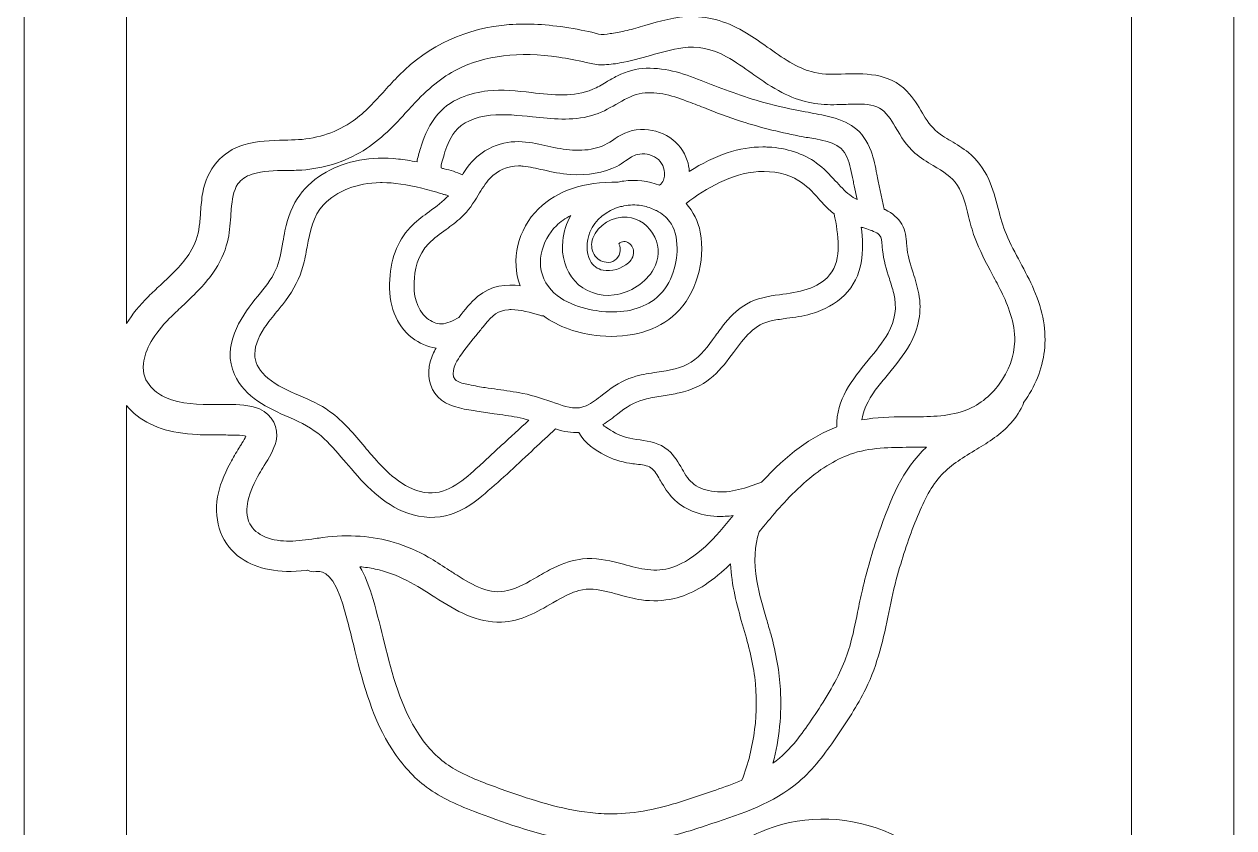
# Model space of a CAD drawing. Extents: x 1256 to 1743, y -1401 to 322.
# Drawn here: x 1256.4 to 1743.4, y -302.2 to 21.4 of the extents above; entities that cross this region are included whole.
import ezdxf

# ---------------------------------------------------------------- set-up
doc = ezdxf.new("R2010")
doc.units = 0
doc.header["$MEASUREMENT"] = 0
doc.layers.add('Layer 1', color=7, linetype='Continuous')

msp = doc.modelspace()

# ---------------------------------------------------------------- linework, layer by layer
at = {"layer": 'Layer 1', "lineweight": 0}
for points, knots in [([(1595.43, 225.08), (1595.44, 225.47), (1595.44, 225.87), (1595.44, 226.27), (1595.44, 279.04), (1552.66, 321.82), (1499.9, 321.82), (1447.13, 321.82), (1404.36, 279.04), (1404.36, 226.27), (1404.36, 225.87), (1404.36, 225.47), (1404.36, 225.08), (1404.36, 225.08), (1256.39, 225.08), (1256.39, 225.08), (1256.39, 225.08), (1256.39, -1401.41), (1256.39, -1401.41), (1256.39, -1401.41), (1743.4, -1401.41), (1743.4, -1401.41), (1743.4, -1401.41), (1743.4, 225.08), (1743.4, 225.08), (1743.4, 225.08), (1595.43, 225.08), (1595.43, 225.08)], [0, 0, 0, 0, 1, 1, 1, 2, 2, 2, 3, 3, 3, 4, 4, 4, 5, 5, 5, 6, 6, 6, 7, 7, 7, 8, 8, 8, 9, 9, 9, 9]), ([(1414.24, 183.9), (1414.24, 183.9), (1585.55, 183.9), (1585.55, 183.9), (1585.55, 183.9), (1702.23, 183.9), (1702.23, 183.9), (1702.23, 183.9), (1702.23, -420.51), (1702.23, -420.51), (1688.12, -410.28), (1677.98, -396.05), (1669.91, -383.27), (1666.45, -377.78), (1663.07, -372.1), (1659.81, -366.61), (1654.45, -357.6), (1648.91, -348.29), (1642.82, -339.5), (1634.41, -327.37), (1622.56, -312.44), (1605.44, -304.63), (1589.46, -297.34), (1571.19, -296.69), (1555.29, -302.86), (1544.85, -306.91), (1535.4, -313.59), (1527.84, -322.26), (1526.83, -321.33), (1525.7, -320.5), (1524.46, -319.78), (1522.52, -318.65), (1520.48, -317.88), (1518.5, -317.14), (1516.82, -316.51), (1515.23, -315.92), (1513.75, -315.13), (1512.15, -314.27), (1510.65, -313.25), (1509.27, -312.09), (1509.27, -312.09), (1509.35, -310.38), (1509.35, -310.38), (1509.39, -309.32), (1509.44, -308.26), (1509.48, -307.21), (1517.26, -305.67), (1524.59, -303.39), (1530.2, -301.53), (1530.2, -301.53), (1533.21, -300.53), (1533.21, -300.53), (1545.44, -296.49), (1558.08, -292.3), (1568.13, -283.8), (1574.32, -278.58), (1578.92, -272.15), (1583.12, -266.01), (1587.54, -259.51), (1591.8, -253.1), (1595.24, -246.2), (1600.11, -236.41), (1602.35, -225.77), (1604.51, -215.47), (1605.57, -210.46), (1606.65, -205.29), (1608.03, -200.32), (1610.18, -192.58), (1612.7, -185.11), (1615.52, -178.12), (1618.33, -171.14), (1621.03, -165.54), (1625.03, -160.89), (1628.83, -156.48), (1633.76, -153.49), (1638.98, -150.32), (1643.81, -147.4), (1648.8, -144.37), (1652.87, -140.11), (1655.11, -137.77), (1656.93, -135.15), (1658.28, -132.32), (1658.5, -131.86), (1658.67, -131.38), (1658.77, -130.89), (1663.4, -124.67), (1666.28, -117.5), (1667.13, -110.12), (1668.05, -102.32), (1666.63, -94.05), (1662.93, -85.57), (1661.27, -81.74), (1659.29, -78.02), (1657.38, -74.43), (1655.46, -70.81), (1653.47, -67.07), (1651.84, -63.27), (1650.39, -59.93), (1649.48, -56.44), (1648.51, -52.76), (1647.49, -48.88), (1646.43, -44.87), (1644.71, -41.07), (1642.69, -36.63), (1639.96, -33.01), (1636.58, -30.29), (1634.31, -28.49), (1631.85, -27.02), (1629.48, -25.6), (1628.36, -24.93), (1627.24, -24.26), (1626.17, -23.57), (1623.28, -21.67), (1621.06, -19.35), (1619.18, -16.27), (1619.18, -16.27), (1618.09, -14.47), (1618.09, -14.47), (1616.28, -11.45), (1614.41, -8.33), (1611.82, -5.6), (1604.6, 1.97), (1594.37, 1.62), (1585.33, 1.31), (1585.33, 1.31), (1584.65, 1.29), (1584.65, 1.29), (1581.19, 1.16), (1577.14, 1.19), (1573.21, 2.31), (1570.63, 3.04), (1568.01, 4.22), (1564.69, 6.14), (1561.55, 7.96), (1558.5, 10.12), (1555.56, 12.2), (1552.89, 14.09), (1550.12, 16.04), (1547.25, 17.79), (1539.86, 22.29), (1532.46, 24.53), (1525.12, 24.53), (1518.61, 24.5), (1512.31, 22.64), (1506.21, 20.84), (1503.87, 20.15), (1501.44, 19.44), (1499.11, 18.86), (1496.81, 18.31), (1494.87, 17.94), (1493, 17.69), (1493, 17.69), (1492.37, 17.6), (1492.37, 17.6), (1490.77, 17.36), (1488.96, 17.1), (1487.64, 17.45), (1484.11, 18.39), (1480.31, 19.18), (1475.7, 19.92), (1466.89, 21.35), (1459.04, 21.78), (1451.7, 21.23), (1434.67, 19.98), (1419.32, 12.93), (1407.31, 0.84), (1405.34, -1.15), (1403.44, -3.25), (1401.6, -5.28), (1397.67, -9.63), (1393.6, -14.13), (1388.83, -17.5), (1382.44, -21.99), (1374.85, -24.61), (1366.88, -25.08), (1364.98, -25.2), (1363.07, -25.24), (1361.16, -25.29), (1355.79, -25.42), (1350.23, -25.55), (1344.84, -27.17), (1336.03, -29.8), (1329.98, -36.83), (1328.25, -46.48), (1327.81, -49.07), (1327.62, -51.67), (1327.43, -54.19), (1327.29, -56.1), (1327.15, -58.07), (1326.9, -59.96), (1326.38, -63.9), (1325.21, -67.22), (1323.24, -70.4), (1320.15, -75.39), (1315.6, -79.6), (1311.21, -83.68), (1309.59, -85.18), (1307.97, -86.67), (1306.43, -88.2), (1302.8, -91.79), (1299.85, -95.45), (1297.57, -99.16), (1297.57, -99.16), (1297.57, 183.9), (1297.57, 183.9), (1297.57, 183.9), (1414.24, 183.9), (1414.24, 183.9)], [0, 0, 0, 0, 1, 1, 1, 2, 2, 2, 3, 3, 3, 4, 4, 4, 5, 5, 5, 6, 6, 6, 7, 7, 7, 8, 8, 8, 9, 9, 9, 10, 10, 10, 11, 11, 11, 12, 12, 12, 13, 13, 13, 14, 14, 14, 15, 15, 15, 16, 16, 16, 17, 17, 17, 18, 18, 18, 19, 19, 19, 20, 20, 20, 21, 21, 21, 22, 22, 22, 23, 23, 23, 24, 24, 24, 25, 25, 25, 26, 26, 26, 27, 27, 27, 28, 28, 28, 29, 29, 29, 30, 30, 30, 31, 31, 31, 32, 32, 32, 33, 33, 33, 34, 34, 34, 35, 35, 35, 36, 36, 36, 37, 37, 37, 38, 38, 38, 39, 39, 39, 40, 40, 40, 41, 41, 41, 42, 42, 42, 43, 43, 43, 44, 44, 44, 45, 45, 45, 46, 46, 46, 47, 47, 47, 48, 48, 48, 49, 49, 49, 50, 50, 50, 51, 51, 51, 52, 52, 52, 53, 53, 53, 54, 54, 54, 55, 55, 55, 56, 56, 56, 57, 57, 57, 58, 58, 58, 59, 59, 59, 60, 60, 60, 61, 61, 61, 62, 62, 62, 63, 63, 63, 64, 64, 64, 65, 65, 65, 66, 66, 66, 67, 67, 67, 68, 68, 68, 69, 69, 69, 69]), ([(1351.12, -133.52), (1347.09, -131.81), (1342.55, -131.78), (1338.54, -131.76), (1338.54, -131.76), (1337.05, -131.74), (1337.05, -131.74), (1335.92, -131.73), (1334.78, -131.73), (1333.63, -131.74), (1326.67, -131.76), (1319.47, -131.76), (1313.29, -128.9), (1310.3, -127.51), (1303.43, -123.4), (1304.39, -115.27), (1305.06, -109.47), (1308.51, -103.51), (1314.94, -97.03), (1316.58, -95.39), (1318.27, -93.8), (1319.96, -92.2), (1324.3, -88.12), (1328.78, -83.9), (1332.33, -78.83), (1335.21, -74.68), (1337.14, -70.58), (1338.22, -66.29), (1339.05, -62.93), (1339.3, -59.5), (1339.54, -56.19), (1339.61, -55.21), (1339.68, -54.24), (1339.77, -53.26), (1340.12, -49.22), (1340.56, -45.65), (1342.43, -42.93), (1343.68, -41.13), (1345.56, -39.84), (1348.17, -38.99), (1352.46, -37.61), (1357.27, -37.56), (1361.93, -37.51), (1364, -37.48), (1366.13, -37.46), (1368.22, -37.32), (1376.88, -36.74), (1385.4, -34.04), (1392.85, -29.53), (1399.94, -25.26), (1405.48, -19.22), (1410.83, -13.37), (1410.83, -13.37), (1412.61, -11.43), (1412.61, -11.43), (1418.99, -4.48), (1424.58, 0.03), (1430.73, 3.2), (1441.81, 8.85), (1455.6, 10.5), (1471.68, 8.12), (1475.2, 7.61), (1478.79, 6.93), (1482.65, 6.03), (1482.65, 6.03), (1483.29, 5.88), (1483.29, 5.88), (1485.1, 5.44), (1486.96, 5.01), (1489.15, 5.04), (1491.47, 5.11), (1493.84, 5.36), (1496.21, 5.78), (1500.42, 6.49), (1504.56, 7.67), (1508.56, 8.82), (1512.8, 10.03), (1517.19, 11.29), (1521.56, 11.93), (1527.39, 12.79), (1533.16, 11.6), (1539.19, 8.28), (1542.73, 6.31), (1546.14, 3.91), (1549.44, 1.58), (1551.52, 0.11), (1553.67, -1.4), (1555.86, -2.82), (1563.4, -7.69), (1570.4, -10.32), (1577.25, -10.85), (1580.65, -11.12), (1584.03, -11), (1587.31, -10.89), (1588.45, -10.85), (1589.6, -10.81), (1590.74, -10.78), (1594.2, -10.73), (1597.81, -10.82), (1600.8, -12.44), (1603.51, -13.92), (1605.27, -16.88), (1607.07, -19.89), (1609.53, -24.1), (1611.69, -27.55), (1615.02, -30.48), (1617.28, -32.46), (1619.89, -34.01), (1622.41, -35.51), (1626.28, -37.82), (1629.93, -39.99), (1632.16, -43.51), (1634.48, -47.16), (1635.54, -51.46), (1636.65, -56.02), (1637.32, -58.75), (1638.02, -61.58), (1639.01, -64.26), (1640.99, -69.62), (1643.67, -74.65), (1646.26, -79.52), (1647.47, -81.79), (1648.68, -84.06), (1649.82, -86.35), (1652.42, -91.68), (1655.39, -98.75), (1655.18, -106.28), (1655.01, -112.16), (1652.76, -118.44), (1649, -123.5), (1645.23, -128.58), (1640.34, -132.32), (1634.89, -134.31), (1627.91, -136.68), (1620.24, -136.69), (1612.83, -136.71), (1612.83, -136.71), (1610.78, -136.71), (1610.78, -136.71), (1605.29, -136.73), (1599.47, -136.9), (1593.65, -137.93), (1594.38, -132.79), (1597.4, -128.2), (1600.08, -124.65), (1601.45, -122.86), (1602.88, -121.12), (1604.32, -119.39), (1607.35, -115.73), (1610.49, -111.95), (1612.94, -107.63), (1616.63, -101.14), (1617.88, -94.04), (1616.57, -87.11), (1616.03, -84.24), (1615.15, -81.45), (1614.3, -78.76), (1613.28, -75.53), (1612.31, -72.47), (1611.9, -69.31), (1611.8, -68.56), (1611.74, -67.81), (1611.68, -67.07), (1611.47, -64.47), (1611.26, -61.79), (1609.75, -59.18), (1608.36, -56.73), (1606.01, -54.68), (1602.98, -53.27), (1602.86, -53.21), (1602.74, -53.16), (1602.61, -53.1), (1602.61, -53.1), (1600.25, -41.79), (1600.25, -41.79), (1600.06, -40.87), (1599.87, -39.95), (1599.69, -39.03), (1599.08, -35.97), (1598.45, -32.81), (1597.35, -29.77), (1595.82, -25.58), (1593.53, -22.33), (1590.54, -20.13), (1587.72, -18.04), (1584.27, -16.61), (1579.66, -15.62), (1576.74, -14.99), (1573.82, -14.42), (1570.89, -13.85), (1565.4, -12.79), (1559.71, -11.68), (1554.23, -10.14), (1545.78, -7.77), (1537.44, -4.57), (1530.3, -1.75), (1522.94, 1.16), (1515.07, 3.99), (1506.85, 3.64), (1502.91, 3.49), (1499.01, 2.46), (1495.24, 0.6), (1493.67, -0.17), (1492.18, -1.06), (1490.73, -1.92), (1488.9, -3.01), (1487.17, -4.04), (1485.34, -4.82), (1477.68, -8.1), (1469.41, -7.15), (1460.66, -6.15), (1454.86, -5.48), (1448.86, -4.8), (1443.01, -5.44), (1436.48, -6.16), (1427.49, -8.6), (1421.82, -16.16), (1418.72, -20.28), (1417.03, -25.01), (1415.91, -28.66), (1415.37, -30.4), (1414.84, -32.23), (1414.55, -34.08), (1411.85, -33.53), (1409.38, -33.14), (1407.05, -32.9), (1395.94, -31.73), (1386.14, -33.5), (1377.92, -38.15), (1373.65, -40.55), (1369.98, -43.75), (1367.32, -47.41), (1364.5, -51.28), (1362.61, -55.85), (1361.38, -61.81), (1361.08, -63.3), (1360.82, -64.81), (1360.57, -66.32), (1359.89, -70.36), (1359.25, -74.17), (1357.63, -77.66), (1355.89, -81.44), (1353.26, -84.66), (1350.48, -88.07), (1350.48, -88.07), (1349.3, -89.52), (1349.3, -89.52), (1343.31, -96.96), (1335.94, -108.17), (1341.02, -119.6), (1345.22, -129.03), (1354.63, -133.19), (1362.93, -136.86), (1362.93, -136.86), (1364.8, -137.69), (1364.8, -137.69), (1369.93, -139.98), (1373.86, -142.47), (1377.17, -145.52), (1380.36, -148.49), (1383.26, -151.93), (1386.06, -155.25), (1386.06, -155.25), (1386.91, -156.25), (1386.91, -156.25), (1393.45, -164.02), (1400.68, -171.9), (1410.79, -175.5), (1416.63, -177.57), (1422.6, -177.75), (1428.07, -176.01), (1433.75, -174.2), (1438.49, -170.52), (1441.99, -167.52), (1448.76, -161.72), (1455.38, -155.52), (1461.78, -149.52), (1464.6, -146.89), (1467.42, -144.25), (1470.31, -141.59), (1473.72, -142.68), (1476.82, -143.15), (1479.74, -142.99), (1481.68, -147.24), (1486.8, -150.43), (1489.96, -152.07), (1493.19, -153.7), (1496.72, -154.87), (1500.15, -155.42), (1501.02, -155.57), (1501.94, -155.67), (1502.87, -155.76), (1505.1, -155.98), (1507.21, -156.19), (1508.7, -157.25), (1510.21, -158.31), (1511.3, -160.2), (1512.35, -162.02), (1512.35, -162.02), (1512.59, -162.44), (1512.59, -162.44), (1514.11, -165.09), (1515.54, -167.45), (1517.55, -169.52), (1521.77, -173.93), (1528.13, -176.51), (1535.45, -176.78), (1537.51, -176.88), (1539.61, -176.77), (1541.88, -176.44), (1534.79, -185.17), (1527.35, -193.91), (1517.15, -197.36), (1510.67, -199.56), (1504.35, -197.87), (1497.66, -196.09), (1497.66, -196.09), (1495.53, -195.52), (1495.53, -195.52), (1491.28, -194.42), (1486.26, -193.37), (1481.16, -193.93), (1477.5, -194.32), (1473.72, -195.5), (1469.59, -197.52), (1467.36, -198.6), (1465.2, -199.86), (1463.11, -201.08), (1459.08, -203.44), (1455.28, -205.66), (1451.04, -206.7), (1444, -208.44), (1437.12, -204.6), (1430.68, -200.51), (1429.34, -199.67), (1428.02, -198.8), (1426.7, -197.93), (1424.25, -196.32), (1421.72, -194.66), (1419.1, -193.16), (1414.95, -190.78), (1410.31, -188.8), (1405.31, -187.29), (1396.62, -184.65), (1386.99, -183.98), (1376.67, -185.31), (1375.63, -185.44), (1374.57, -185.59), (1373.5, -185.74), (1366.7, -186.7), (1359.67, -187.68), (1353.59, -185.12), (1350.52, -183.84), (1348.39, -182.06), (1347.24, -179.82), (1345.69, -176.84), (1345.95, -173.23), (1346.44, -170.72), (1347.21, -166.77), (1349.1, -163.05), (1351.02, -159.62), (1351.63, -158.54), (1352.31, -157.45), (1353, -156.36), (1354.93, -153.26), (1356.93, -150.07), (1357.81, -146.44), (1359.09, -141.1), (1356.34, -135.79), (1351.12, -133.52)], [0, 0, 0, 0, 1, 1, 1, 2, 2, 2, 3, 3, 3, 4, 4, 4, 5, 5, 5, 6, 6, 6, 7, 7, 7, 8, 8, 8, 9, 9, 9, 10, 10, 10, 11, 11, 11, 12, 12, 12, 13, 13, 13, 14, 14, 14, 15, 15, 15, 16, 16, 16, 17, 17, 17, 18, 18, 18, 19, 19, 19, 20, 20, 20, 21, 21, 21, 22, 22, 22, 23, 23, 23, 24, 24, 24, 25, 25, 25, 26, 26, 26, 27, 27, 27, 28, 28, 28, 29, 29, 29, 30, 30, 30, 31, 31, 31, 32, 32, 32, 33, 33, 33, 34, 34, 34, 35, 35, 35, 36, 36, 36, 37, 37, 37, 38, 38, 38, 39, 39, 39, 40, 40, 40, 41, 41, 41, 42, 42, 42, 43, 43, 43, 44, 44, 44, 45, 45, 45, 46, 46, 46, 47, 47, 47, 48, 48, 48, 49, 49, 49, 50, 50, 50, 51, 51, 51, 52, 52, 52, 53, 53, 53, 54, 54, 54, 55, 55, 55, 56, 56, 56, 57, 57, 57, 58, 58, 58, 59, 59, 59, 60, 60, 60, 61, 61, 61, 62, 62, 62, 63, 63, 63, 64, 64, 64, 65, 65, 65, 66, 66, 66, 67, 67, 67, 68, 68, 68, 69, 69, 69, 70, 70, 70, 71, 71, 71, 72, 72, 72, 73, 73, 73, 74, 74, 74, 75, 75, 75, 76, 76, 76, 77, 77, 77, 78, 78, 78, 79, 79, 79, 80, 80, 80, 81, 81, 81, 82, 82, 82, 83, 83, 83, 84, 84, 84, 85, 85, 85, 86, 86, 86, 87, 87, 87, 88, 88, 88, 89, 89, 89, 90, 90, 90, 91, 91, 91, 92, 92, 92, 93, 93, 93, 94, 94, 94, 95, 95, 95, 96, 96, 96, 97, 97, 97, 98, 98, 98, 99, 99, 99, 100, 100, 100, 101, 101, 101, 102, 102, 102, 103, 103, 103, 104, 104, 104, 105, 105, 105, 106, 106, 106, 107, 107, 107, 108, 108, 108, 109, 109, 109, 110, 110, 110, 111, 111, 111, 112, 112, 112, 113, 113, 113, 114, 114, 114, 115, 115, 115, 116, 116, 116, 117, 117, 117, 118, 118, 118, 119, 119, 119, 120, 120, 120, 121, 121, 121, 122, 122, 122, 123, 123, 123, 123]), ([(1588.79, -47.37), (1586.69, -45.69), (1584.88, -43.72), (1582.96, -41.63), (1580.68, -39.14), (1578.31, -36.58), (1575.41, -34.5), (1570.01, -30.64), (1563.47, -28.48), (1555.96, -28.07), (1555.25, -28.04), (1554.53, -28.02), (1553.82, -28.02), (1544.32, -28.02), (1534.76, -31.2), (1524.14, -37.9), (1524.08, -36.42), (1523.82, -34.95), (1523.36, -33.52), (1520.94, -25.8), (1513.18, -20.64), (1504.47, -20.97), (1499.8, -21.17), (1496.22, -23.36), (1493.23, -25.4), (1490.51, -27.25), (1487.62, -28.44), (1484.65, -28.94), (1478.02, -30.08), (1471.21, -28.69), (1464.81, -27.17), (1458.38, -25.65), (1449.97, -24.56), (1441.89, -29.61), (1438.86, -31.52), (1436.17, -34.18), (1433.93, -37.49), (1433.54, -38.06), (1433.17, -38.64), (1432.81, -39.22), (1430.47, -38.09), (1427.88, -37.42), (1425.52, -36.82), (1425.09, -36.71), (1424.66, -36.61), (1424.24, -36.49), (1424.25, -35.01), (1424.77, -33.36), (1425.28, -31.75), (1425.28, -31.75), (1425.5, -31.05), (1425.5, -31.05), (1426.27, -28.51), (1427.56, -24.81), (1429.79, -21.98), (1432.81, -18.2), (1437.64, -15.94), (1444.13, -15.27), (1449.69, -14.7), (1455.46, -15.32), (1461.04, -15.91), (1468.81, -16.75), (1476.83, -17.61), (1484.87, -15.43), (1488.47, -14.46), (1491.61, -12.65), (1494.65, -10.9), (1497.78, -9.09), (1500.74, -7.37), (1504.05, -6.64), (1510.19, -5.26), (1516.82, -7.21), (1523.04, -9.53), (1525.37, -10.39), (1527.68, -11.3), (1529.99, -12.2), (1534.91, -14.12), (1540.01, -16.1), (1545.17, -17.74), (1553.22, -20.3), (1561.56, -22.38), (1569.96, -23.93), (1570.84, -24.09), (1571.74, -24.24), (1572.66, -24.39), (1579.18, -25.45), (1585.34, -26.44), (1587.69, -32.22), (1588.87, -35.11), (1589.5, -38.34), (1590.12, -41.47), (1590.27, -42.21), (1590.41, -42.95), (1590.57, -43.69), (1590.57, -43.69), (1591.71, -49.16), (1591.71, -49.16), (1590.65, -48.66), (1589.68, -48.08), (1588.79, -47.37)], [0, 0, 0, 0, 1, 1, 1, 2, 2, 2, 3, 3, 3, 4, 4, 4, 5, 5, 5, 6, 6, 6, 7, 7, 7, 8, 8, 8, 9, 9, 9, 10, 10, 10, 11, 11, 11, 12, 12, 12, 13, 13, 13, 14, 14, 14, 15, 15, 15, 16, 16, 16, 17, 17, 17, 18, 18, 18, 19, 19, 19, 20, 20, 20, 21, 21, 21, 22, 22, 22, 23, 23, 23, 24, 24, 24, 25, 25, 25, 26, 26, 26, 27, 27, 27, 28, 28, 28, 29, 29, 29, 30, 30, 30, 31, 31, 31, 32, 32, 32, 33, 33, 33, 33]), ([(1455.39, -35.64), (1456.01, -35.64), (1456.63, -35.68), (1457.25, -35.76), (1459.94, -36.1), (1462.55, -36.67), (1465.31, -37.28), (1468.85, -38.07), (1472.51, -38.88), (1476.34, -39.13), (1483.43, -39.58), (1489.69, -38.47), (1494.94, -35.85), (1496.23, -35.21), (1497.4, -34.4), (1498.53, -33.62), (1500.15, -32.51), (1501.67, -31.46), (1503.27, -31.06), (1505.78, -30.44), (1508.81, -31.02), (1511.01, -32.53), (1513.1, -33.99), (1514.39, -36.76), (1514.22, -39.42), (1514.15, -40.46), (1513.78, -42.25), (1512.19, -43.46), (1507.63, -41.71), (1502.68, -41.13), (1497.79, -41.78), (1497.02, -41.89), (1496.23, -42.03), (1495.47, -42.18), (1481.71, -41.97), (1470.98, -45.56), (1463.47, -52.93), (1455.03, -61.24), (1452.21, -73.7), (1456.07, -83.91), (1450.76, -83.27), (1444.36, -83.67), (1438.96, -88.23), (1436.11, -90.63), (1433.77, -93.6), (1431.43, -96.7), (1429.1, -97.96), (1426.69, -99.25), (1424.29, -99.26), (1422.46, -99.29), (1420.31, -98.47), (1418.53, -96.99), (1413.95, -93.15), (1413.19, -87), (1413.36, -82.51), (1413.52, -77.95), (1414.69, -71.55), (1419.31, -66.9), (1421.37, -64.81), (1423.74, -63.08), (1426.25, -61.25), (1428.31, -59.75), (1430.44, -58.19), (1432.39, -56.41), (1435.31, -53.76), (1437.26, -50.57), (1439.15, -47.48), (1440.66, -45.03), (1442.08, -42.71), (1443.93, -40.69), (1446.88, -37.46), (1451.06, -35.64), (1455.39, -35.64)], [0, 0, 0, 0, 1, 1, 1, 2, 2, 2, 3, 3, 3, 4, 4, 4, 5, 5, 5, 6, 6, 6, 7, 7, 7, 8, 8, 8, 9, 9, 9, 10, 10, 10, 11, 11, 11, 12, 12, 12, 13, 13, 13, 14, 14, 14, 15, 15, 15, 16, 16, 16, 17, 17, 17, 18, 18, 18, 19, 19, 19, 20, 20, 20, 21, 21, 21, 22, 22, 22, 23, 23, 23, 24, 24, 24, 24]), ([(1434.58, -123.55), (1432.82, -123.18), (1430.83, -122.77), (1429.93, -121.71), (1427.61, -118.98), (1430.67, -114.04), (1431.66, -112.59), (1433.93, -109.29), (1436.58, -106.06), (1439.15, -102.94), (1440.1, -101.78), (1441.05, -100.62), (1441.98, -99.46), (1441.99, -99.46), (1441.99, -99.45), (1441.99, -99.45), (1444.76, -95.98), (1447.3, -93.79), (1451.4, -93.56), (1451.76, -93.53), (1452.12, -93.52), (1452.49, -93.52), (1456.26, -93.52), (1460.15, -94.67), (1463.96, -95.8), (1464.46, -95.95), (1464.97, -96.04), (1465.45, -96.02), (1471.34, -100.41), (1479.4, -103.27), (1488.27, -104.09), (1500.62, -105.2), (1511.45, -101.99), (1518.79, -95.04), (1526.79, -87.49), (1530.82, -74.07), (1528.58, -62.39), (1527.75, -58.07), (1525.78, -54.09), (1522.86, -50.78), (1531.11, -44.62), (1540.9, -38.66), (1552.04, -37.97), (1558.14, -37.62), (1563.75, -38.87), (1568.28, -41.61), (1571.26, -43.4), (1573.64, -46.01), (1576.15, -48.77), (1577.51, -50.25), (1578.91, -51.79), (1580.41, -53.19), (1581.09, -53.83), (1581.78, -54.43), (1582.52, -55.01), (1582.52, -55.01), (1582.54, -55.11), (1582.54, -55.11), (1584.07, -63.15), (1585.97, -73.14), (1580.67, -79.58), (1576.01, -85.21), (1568.12, -86.61), (1560.43, -87.55), (1556.06, -88.08), (1551.43, -88.9), (1547.23, -91.28), (1544.29, -92.97), (1541.47, -95.46), (1538.61, -98.91), (1537.22, -100.58), (1535.92, -102.39), (1534.66, -104.13), (1531.69, -108.23), (1528.89, -112.11), (1524.96, -114.65), (1520.98, -117.22), (1516.18, -117.96), (1511.1, -118.73), (1508.31, -119.16), (1505.42, -119.6), (1502.68, -120.37), (1498.84, -121.43), (1495.13, -123.33), (1491.33, -126.17), (1490.61, -126.71), (1489.91, -127.27), (1489.2, -127.83), (1487.03, -129.56), (1484.98, -131.19), (1482.66, -132.24), (1479.04, -133.87), (1475.25, -132.93), (1471.68, -131.66), (1471.68, -131.66), (1470.36, -131.19), (1470.36, -131.19), (1466.13, -129.7), (1461.77, -128.16), (1457.15, -127.27), (1453.77, -126.59), (1450.32, -126.12), (1446.99, -125.66), (1445.32, -125.43), (1443.65, -125.2), (1442, -124.95), (1440.18, -124.67), (1437.78, -124.27), (1435.39, -123.73), (1435.39, -123.73), (1434.58, -123.55), (1434.58, -123.55)], [0, 0, 0, 0, 1, 1, 1, 2, 2, 2, 3, 3, 3, 4, 4, 4, 5, 5, 5, 6, 6, 6, 7, 7, 7, 8, 8, 8, 9, 9, 9, 10, 10, 10, 11, 11, 11, 12, 12, 12, 13, 13, 13, 14, 14, 14, 15, 15, 15, 16, 16, 16, 17, 17, 17, 18, 18, 18, 19, 19, 19, 20, 20, 20, 21, 21, 21, 22, 22, 22, 23, 23, 23, 24, 24, 24, 25, 25, 25, 26, 26, 26, 27, 27, 27, 28, 28, 28, 29, 29, 29, 30, 30, 30, 31, 31, 31, 32, 32, 32, 33, 33, 33, 34, 34, 34, 35, 35, 35, 36, 36, 36, 37, 37, 37, 37]), ([(1419.54, -54.04), (1417.25, -55.71), (1414.87, -57.44), (1412.73, -59.48), (1407.3, -64.68), (1404.13, -72.23), (1403.55, -81.34), (1402.89, -91.33), (1406.18, -99.91), (1412.55, -104.86), (1415.47, -107.17), (1418.81, -108.58), (1422.25, -109.01), (1421.29, -110.64), (1420.41, -112.48), (1419.86, -114.5), (1418.41, -119.69), (1419.57, -125.11), (1422.88, -128.63), (1426.55, -132.52), (1432.5, -133.46), (1437.27, -134.21), (1437.27, -134.21), (1438.67, -134.43), (1438.67, -134.43), (1441, -134.82), (1443.33, -135.14), (1445.66, -135.47), (1448.68, -135.89), (1451.82, -136.32), (1454.82, -136.89), (1456.49, -137.21), (1458.09, -137.62), (1459.57, -138.06), (1455.87, -141.45), (1452.18, -144.86), (1448.48, -148.26), (1448.48, -148.26), (1439.51, -156.52), (1439.51, -156.52), (1433.7, -161.86), (1427.11, -167.9), (1419.13, -167.31), (1410.28, -166.65), (1402.97, -159.58), (1398.24, -154.32), (1396.65, -152.54), (1395.1, -150.7), (1393.56, -148.85), (1389.32, -143.79), (1384.93, -138.56), (1379.37, -134.51), (1375.58, -131.77), (1371.33, -129.92), (1367.21, -128.13), (1362.57, -126.12), (1358.19, -124.21), (1354.52, -121.15), (1351.35, -118.51), (1349.59, -115.65), (1349.29, -112.66), (1348.94, -109.18), (1350.22, -105.27), (1353.2, -100.72), (1354.68, -98.48), (1356.37, -96.43), (1358.17, -94.26), (1359.33, -92.85), (1360.5, -91.43), (1361.61, -89.96), (1365.1, -85.26), (1367.32, -80.89), (1368.61, -76.21), (1369.33, -73.6), (1369.81, -70.93), (1370.28, -68.35), (1371.45, -61.97), (1372.55, -55.95), (1376.95, -51.29), (1382.15, -45.76), (1390.49, -42.52), (1399.84, -42.4), (1400.08, -42.4), (1400.32, -42.4), (1400.56, -42.4), (1405.25, -42.4), (1410.34, -43.12), (1416.5, -44.66), (1418.99, -45.28), (1421.66, -46.03), (1424.66, -46.94), (1425.03, -47.06), (1425.44, -47.17), (1425.86, -47.28), (1426.29, -47.39), (1426.75, -47.51), (1427.19, -47.65), (1424.99, -50.05), (1422.34, -51.99), (1419.54, -54.04)], [0, 0, 0, 0, 1, 1, 1, 2, 2, 2, 3, 3, 3, 4, 4, 4, 5, 5, 5, 6, 6, 6, 7, 7, 7, 8, 8, 8, 9, 9, 9, 10, 10, 10, 11, 11, 11, 12, 12, 12, 13, 13, 13, 14, 14, 14, 15, 15, 15, 16, 16, 16, 17, 17, 17, 18, 18, 18, 19, 19, 19, 20, 20, 20, 21, 21, 21, 22, 22, 22, 23, 23, 23, 24, 24, 24, 25, 25, 25, 26, 26, 26, 27, 27, 27, 28, 28, 28, 29, 29, 29, 30, 30, 30, 31, 31, 31, 32, 32, 32, 33, 33, 33, 33]), ([(1470.65, -59.73), (1472.3, -58.11), (1474.24, -56.75), (1476.44, -55.64), (1474.66, -58.73), (1473.56, -62.16), (1473.2, -65.81), (1472.61, -72.02), (1474.35, -77.77), (1478.11, -82), (1481.87, -86.25), (1487.93, -88.41), (1493.93, -87.64), (1500.43, -86.81), (1506.81, -82.63), (1509.8, -77.23), (1512.1, -73.08), (1512.27, -68.63), (1510.3, -64.36), (1508.17, -59.77), (1503.88, -56.68), (1499.13, -56.3), (1493.39, -55.79), (1487.33, -59.52), (1485.34, -64.78), (1484.52, -66.94), (1484.72, -69.4), (1485.89, -71.35), (1486.95, -73.12), (1488.66, -74.23), (1490.7, -74.49), (1493.27, -74.82), (1495.56, -73.25), (1496.23, -70.66), (1496.58, -69.33), (1496.41, -68.04), (1495.83, -67), (1496.09, -66.79), (1496.41, -66.56), (1496.74, -66.42), (1497.44, -66.08), (1498.14, -66.02), (1498.86, -66.24), (1500.25, -66.65), (1501.43, -68.08), (1501.66, -69.64), (1501.94, -71.49), (1501.28, -73.17), (1499.7, -74.66), (1497.16, -77.04), (1492.66, -78.37), (1489.46, -77.68), (1487.13, -77.19), (1485.39, -75.87), (1484.28, -73.74), (1482.65, -70.63), (1482.61, -66.03), (1484.18, -62.32), (1486.3, -57.28), (1490.79, -53.55), (1496.53, -52.06), (1497, -52.02), (1497.43, -51.92), (1497.84, -51.77), (1500.17, -51.32), (1502.58, -51.28), (1504.82, -51.64), (1506.53, -51.91), (1508.25, -52.43), (1509.92, -53.17), (1510.19, -53.35), (1510.54, -53.54), (1510.96, -53.68), (1513.15, -54.81), (1514.93, -56.28), (1516.24, -58.03), (1518.28, -60.76), (1519.27, -64.31), (1519.27, -68.89), (1519.25, -75.61), (1516.82, -84.56), (1510.03, -89.54), (1504.69, -93.48), (1497.21, -95.15), (1489, -94.23), (1483.28, -93.62), (1472.87, -91.51), (1467.45, -84.28), (1461.47, -76.27), (1464.64, -65.65), (1470.65, -59.73)], [0, 0, 0, 0, 1, 1, 1, 2, 2, 2, 3, 3, 3, 4, 4, 4, 5, 5, 5, 6, 6, 6, 7, 7, 7, 8, 8, 8, 9, 9, 9, 10, 10, 10, 11, 11, 11, 12, 12, 12, 13, 13, 13, 14, 14, 14, 15, 15, 15, 16, 16, 16, 17, 17, 17, 18, 18, 18, 19, 19, 19, 20, 20, 20, 21, 21, 21, 22, 22, 22, 23, 23, 23, 24, 24, 24, 25, 25, 25, 26, 26, 26, 27, 27, 27, 28, 28, 28, 29, 29, 29, 30, 30, 30, 30]), ([(1553.27, -163.04), (1547.37, -165.2), (1540.73, -167.56), (1534.29, -166.83), (1531, -166.45), (1528.28, -165.49), (1526.18, -163.97), (1524, -162.41), (1522.61, -160.02), (1521.27, -157.73), (1519.81, -155.19), (1518.16, -152.31), (1515.64, -150.14), (1512.22, -147.19), (1508.04, -146.47), (1504.39, -146.03), (1500.3, -145.54), (1497.23, -144.68), (1494.47, -143.25), (1491.32, -141.58), (1489.91, -140.46), (1489.3, -139.85), (1491.48, -138.54), (1493.47, -137), (1495.4, -135.51), (1495.4, -135.51), (1496.56, -134.62), (1496.56, -134.62), (1500.06, -131.94), (1503.28, -130.35), (1506.99, -129.45), (1509.18, -128.93), (1511.37, -128.58), (1513.68, -128.21), (1515.76, -127.87), (1517.91, -127.53), (1520.04, -127.05), (1525.07, -125.92), (1529.26, -124.02), (1532.49, -121.4), (1535.96, -118.63), (1538.64, -115.28), (1541.02, -112.07), (1541.02, -112.07), (1541.95, -110.82), (1541.95, -110.82), (1546.3, -104.92), (1550.41, -99.34), (1557.54, -97.95), (1559.5, -97.56), (1561.53, -97.3), (1563.49, -97.04), (1566.62, -96.63), (1569.86, -96.21), (1573.06, -95.29), (1578.55, -93.69), (1583.12, -91.13), (1586.63, -87.7), (1594.33, -80.16), (1594.59, -69.53), (1593.39, -60.32), (1593.6, -60.38), (1593.8, -60.45), (1594.01, -60.51), (1594.01, -60.51), (1595.65, -61.02), (1595.65, -61.02), (1597.46, -61.61), (1599.51, -62.27), (1600.67, -63.47), (1601.64, -64.44), (1601.73, -66), (1601.83, -67.8), (1601.87, -68.4), (1601.9, -69), (1601.97, -69.58), (1602.41, -73.59), (1603.59, -77.38), (1604.73, -81.04), (1605.34, -82.99), (1605.97, -85), (1606.46, -86.99), (1607.86, -92.6), (1607.12, -97.83), (1604.21, -102.95), (1602.07, -106.72), (1599.22, -110.21), (1596.2, -113.91), (1589.82, -121.72), (1583.23, -129.78), (1583.57, -140.71), (1573.32, -144.69), (1563.64, -151.83), (1553.27, -163.04)], [0, 0, 0, 0, 1, 1, 1, 2, 2, 2, 3, 3, 3, 4, 4, 4, 5, 5, 5, 6, 6, 6, 7, 7, 7, 8, 8, 8, 9, 9, 9, 10, 10, 10, 11, 11, 11, 12, 12, 12, 13, 13, 13, 14, 14, 14, 15, 15, 15, 16, 16, 16, 17, 17, 17, 18, 18, 18, 19, 19, 19, 20, 20, 20, 21, 21, 21, 22, 22, 22, 23, 23, 23, 24, 24, 24, 25, 25, 25, 26, 26, 26, 27, 27, 27, 28, 28, 28, 29, 29, 29, 30, 30, 30, 31, 31, 31, 31]), ([(1297.57, -132.08), (1298.51, -133.25), (1299.53, -134.37), (1300.69, -135.35), (1306.9, -140.61), (1315.03, -143.32), (1326.26, -143.87), (1328.96, -144.01), (1331.7, -144.01), (1334.32, -144.01), (1336.49, -144.01), (1338.69, -144), (1340.86, -144.08), (1340.86, -144.08), (1341.52, -144.09), (1341.52, -144.09), (1343.88, -144.13), (1345.08, -144.3), (1345.68, -144.48), (1345.38, -145.32), (1344.65, -146.43), (1344.08, -147.28), (1343.73, -147.82), (1343.4, -148.32), (1343.15, -148.75), (1343.15, -148.75), (1342.83, -149.29), (1342.83, -149.29), (1341.67, -151.25), (1340.52, -153.19), (1339.45, -155.17), (1336.62, -160.37), (1334.98, -164.75), (1334.28, -168.96), (1332.56, -179.19), (1336.08, -188.42), (1343.69, -193.64), (1350.23, -198.14), (1358.81, -199.75), (1369.94, -198.55), (1369.94, -198.55), (1370.47, -198.48), (1370.47, -198.48), (1370.5, -198.47), (1370.54, -198.47), (1370.57, -198.46), (1371.59, -198.98), (1372.69, -199.19), (1373.79, -199.05), (1375.28, -198.85), (1379.81, -198.24), (1383.59, -209.04), (1385.75, -215.3), (1387.37, -221.9), (1388.92, -228.29), (1388.92, -228.29), (1389.55, -230.84), (1389.55, -230.84), (1393.06, -245.04), (1396.85, -258.79), (1404.62, -270.77), (1408.63, -276.94), (1413.26, -282), (1418.4, -285.81), (1424.48, -290.29), (1431.13, -293.22), (1439.25, -296.24), (1451.68, -300.86), (1463.92, -305.17), (1476.56, -307.32), (1473.1, -310.16), (1470.08, -313.56), (1467.7, -317.33), (1465.91, -320.15), (1464.74, -323.17), (1463.61, -326.08), (1463.23, -327.04), (1462.86, -327.99), (1462.46, -328.95), (1461.84, -330.48), (1460.98, -331.97), (1460.52, -332.51), (1460.3, -332.77), (1460.07, -333), (1459.87, -333.2), (1459.87, -333.2), (1459.69, -333.36), (1459.69, -333.36), (1459.62, -333.42), (1459.56, -333.47), (1459.5, -333.52), (1459.36, -333.62), (1459.21, -333.7), (1459.07, -333.78), (1459, -333.8), (1458.93, -333.83), (1458.85, -333.86), (1455.5, -331.83), (1452.07, -330.08), (1448.67, -328.64), (1448.51, -328.57), (1448.33, -328.5), (1448.12, -328.43), (1447.93, -328.33), (1447.73, -328.24), (1447.55, -328.17), (1427.84, -320.04), (1405.63, -319.12), (1386.61, -325.65), (1371.08, -330.98), (1357.31, -341.31), (1346.78, -355.53), (1327.26, -381.88), (1321.27, -419.21), (1328.96, -466.48), (1332.3, -487.05), (1338, -508.34), (1347.43, -535.52), (1348.29, -538), (1350.4, -539.74), (1352.92, -540.06), (1355.41, -540.37), (1357.86, -539.24), (1359.3, -537.07), (1370.71, -519.89), (1387.6, -507.88), (1402.62, -498.41), (1408.69, -494.58), (1414.98, -490.83), (1421.07, -487.21), (1430.99, -481.31), (1441.25, -475.21), (1450.93, -468.51), (1460.56, -461.82), (1473.81, -451.71), (1483.16, -438.14), (1483.86, -448.6), (1484.66, -458.94), (1485.55, -468.95), (1488.32, -501.03), (1492.17, -535.23), (1497.64, -576.34), (1489.6, -574.48), (1482.82, -572.3), (1477.44, -569.88), (1466.93, -565.11), (1461.09, -560.24), (1460.56, -555.81), (1460.35, -553.98), (1460.68, -552.46), (1461.59, -551.18), (1462.12, -550.44), (1463.81, -548.97), (1469.16, -547.44), (1475.55, -545.58), (1477.28, -544.76), (1478.03, -544.3), (1479.01, -543.69), (1480.6, -542.2), (1480.24, -539), (1480.06, -537.57), (1478.94, -535.37), (1472, -529.01), (1466.59, -524.04), (1461.93, -521.85), (1457.76, -522.35), (1452.62, -522.97), (1448.34, -525.87), (1445.02, -530.98), (1441.78, -535.95), (1440.5, -541.5), (1441.22, -547.47), (1442.35, -556.91), (1448.7, -565.94), (1460.09, -574.3), (1468.53, -580.49), (1482.24, -585.5), (1500.84, -589.19), (1506.88, -590.38), (1513.49, -591.45), (1521.03, -592.44), (1521.03, -592.44), (1531.52, -593.83), (1531.52, -593.83), (1545.45, -595.61), (1556.91, -597.66), (1565.85, -599.95), (1554.05, -598.85), (1541.14, -599), (1527.3, -600.39), (1527.22, -600.39), (1527.15, -600.39), (1527.08, -600.4), (1518.3, -601.28), (1510.37, -602.02), (1503.51, -602.58), (1493.28, -603.41), (1485.25, -603.88), (1479.65, -603.97), (1470.35, -604.13), (1463.49, -603.99), (1459.27, -603.59), (1452.46, -602.95), (1452.44, -602.94), (1452.1, -603), (1450.84, -603.15), (1447.96, -604.1), (1448.59, -609.5), (1449.45, -616.57), (1450.7, -621.35), (1452.43, -624.11), (1454.21, -626.96), (1457.45, -629.85), (1462.33, -632.95), (1466.98, -635.91), (1472.98, -638.94), (1480.19, -641.94), (1486, -644.35), (1495.55, -647.41), (1509.41, -651.29), (1512.66, -652.19), (1516.16, -653.14), (1519.88, -654.13), (1524.99, -655.5), (1529.79, -656.82), (1534.31, -658.1), (1546.43, -661.54), (1556.67, -664.8), (1564.73, -667.8), (1568.37, -669.16), (1571.94, -670.7), (1575.44, -672.43), (1565.14, -669.27), (1553.34, -666.93), (1540.22, -665.45), (1540.22, -665.45), (1539.83, -665.41), (1539.83, -665.41), (1538.78, -665.29), (1537.74, -665.18), (1536.73, -665.08), (1527.57, -664.13), (1519.39, -663.63), (1512.39, -663.59), (1507.53, -663.57), (1503, -663.77), (1499.06, -664.24), (1486.23, -665.77), (1476.05, -669.14), (1468.8, -674.26), (1461.16, -679.66), (1457.8, -686.74), (1458.81, -695.31), (1460.28, -707.68), (1469.37, -720.43), (1485.85, -733.24), (1481.12, -735.14), (1477.12, -737.8), (1473.9, -741.19), (1468.03, -747.35), (1465.57, -754.86), (1466.6, -763.52), (1468.14, -776.54), (1476.84, -787.36), (1492.46, -795.7), (1489.75, -800.8), (1488.68, -805.8), (1489.25, -810.62), (1489.54, -812.86), (1490.58, -815.68), (1492.34, -819), (1493.38, -820.96), (1494.74, -822.9), (1496.4, -824.83), (1491.07, -825.47), (1484.42, -826.55), (1476.63, -828.02), (1476.01, -828.14), (1475.47, -828.53), (1475.15, -829.08), (1474.84, -829.63), (1474.79, -830.3), (1475.01, -830.89), (1475.01, -830.89), (1483.24, -853.29), (1483.24, -853.29), (1483.59, -854.22), (1484.53, -854.8), (1485.51, -854.69), (1491.28, -854.06), (1496.55, -853.71), (1501.2, -853.66), (1505.8, -853.52), (1511.2, -853.64), (1517.29, -854.03), (1522, -854.25), (1526.15, -855.66), (1529.98, -858.32), (1531.79, -859.56), (1533.52, -860.8), (1535.14, -861.99), (1536.23, -862.8), (1537.28, -863.59), (1538.28, -864.38), (1540.8, -866.39), (1542.88, -868.11), (1544.6, -869.63), (1546.26, -871.13), (1547.73, -872.57), (1548.99, -873.91), (1549.97, -874.96), (1550.76, -875.95), (1551.4, -876.95), (1551.92, -877.68), (1552.01, -877.98), (1552.05, -877.95), (1552.05, -877.95), (1551.77, -878.22), (1550.61, -878.36), (1550.03, -878.43), (1547.88, -878.49), (1540.04, -878.06), (1540.04, -878.06), (1539.67, -878.04), (1539.67, -878.04), (1539.12, -878.01), (1538.58, -877.98), (1538.1, -877.97), (1532.82, -877.67), (1528.92, -877.35), (1526.14, -877.01), (1526.14, -877.01), (1482.19, -872.04), (1482.19, -872.04), (1481.46, -871.97), (1480.75, -872.25), (1480.28, -872.81), (1479.82, -873.37), (1479.67, -874.13), (1479.88, -874.82), (1479.88, -874.82), (1487.76, -900.54), (1487.76, -900.54), (1488.01, -901.35), (1488.71, -901.94), (1489.54, -902.05), (1489.54, -902.05), (1514.84, -905.42), (1514.84, -905.42), (1514.84, -905.42), (1530.11, -907.1), (1530.11, -907.1), (1532.21, -907.32), (1535.06, -908.62), (1538.63, -910.95), (1538.67, -910.98), (1538.74, -911.03), (1538.81, -911.07), (1541.08, -912.55), (1543.23, -914.09), (1545.28, -915.7), (1547.33, -917.2), (1549.03, -918.53), (1550.47, -919.79), (1551.95, -921.07), (1553.26, -922.31), (1554.31, -923.44), (1555.24, -924.48), (1556, -925.48), (1556.63, -926.49), (1557.18, -927.31), (1557.29, -927.8), (1557.31, -927.93), (1557.45, -929.16), (1557.18, -929.26), (1556.31, -929.36), (1555.25, -929.48), (1551.85, -929.37), (1541.07, -927.39), (1539.3, -927.05), (1537.39, -926.68), (1535.34, -926.27), (1523.28, -923.87), (1513.26, -923.11), (1505.56, -924.02), (1499.74, -924.71), (1495.18, -926.79), (1492, -930.2), (1488.73, -933.71), (1487.38, -938.13), (1488, -943.34), (1488.74, -949.57), (1491.76, -955.75), (1496.98, -961.72), (1501.13, -966.43), (1506.78, -971.81), (1513.83, -977.76), (1508.79, -978.39), (1502.55, -979.41), (1494.81, -980.88), (1494.18, -981), (1493.64, -981.38), (1493.33, -981.94), (1493.01, -982.49), (1492.96, -983.15), (1493.18, -983.75), (1493.18, -983.75), (1501.42, -1006.12), (1501.42, -1006.12), (1501.76, -1007.06), (1502.69, -1007.65), (1503.67, -1007.53), (1509.47, -1006.91), (1514.75, -1006.57), (1519.39, -1006.49), (1524.06, -1006.35), (1529.46, -1006.48), (1535.47, -1006.88), (1537.28, -1006.97), (1539.02, -1007.23), (1540.64, -1007.67), (1543.31, -1008.37), (1545.84, -1009.55), (1548.17, -1011.17), (1551.18, -1013.24), (1553.98, -1015.28), (1556.47, -1017.23), (1558.81, -1019.08), (1560.94, -1020.85), (1562.94, -1022.64), (1562.94, -1022.64), (1563.15, -1022.83), (1563.15, -1022.83), (1564.6, -1024.12), (1565.96, -1025.45), (1567.18, -1026.77), (1568.16, -1027.81), (1568.95, -1028.8), (1569.58, -1029.78), (1570.12, -1030.58), (1570.23, -1030.85), (1570.24, -1030.8), (1570.24, -1030.81), (1569.96, -1031.07), (1568.85, -1031.2), (1568.55, -1031.24), (1567.51, -1031.29), (1564.18, -1031.18), (1562.57, -1031.12), (1560.57, -1031.05), (1558.21, -1030.91), (1552.16, -1030.6), (1547.49, -1030.25), (1544.33, -1029.86), (1544.33, -1029.86), (1500.38, -1024.89), (1500.38, -1024.89), (1499.66, -1024.81), (1498.94, -1025.1), (1498.48, -1025.66), (1498.01, -1026.22), (1497.86, -1026.98), (1498.07, -1027.67), (1498.07, -1027.67), (1505.95, -1053.39), (1505.95, -1053.39), (1506.2, -1054.2), (1506.9, -1054.79), (1507.74, -1054.9), (1507.74, -1054.9), (1533.04, -1058.27), (1533.04, -1058.27), (1533.04, -1058.27), (1548.29, -1059.95), (1548.29, -1059.95), (1549.75, -1060.11), (1552.45, -1060.92), (1556.99, -1063.92), (1558.53, -1064.94), (1559.81, -1065.81), (1561.09, -1066.77), (1561.89, -1067.33), (1562.66, -1067.92), (1563.47, -1068.55), (1565.36, -1069.93), (1567.11, -1071.31), (1568.67, -1072.64), (1570.22, -1073.99), (1571.48, -1075.19), (1572.49, -1076.26), (1573.42, -1077.32), (1574.19, -1078.33), (1574.81, -1079.31), (1575.36, -1080.15), (1575.46, -1080.61), (1575.48, -1080.8), (1575.56, -1081.42), (1575.48, -1081.77), (1575.39, -1081.89), (1575.31, -1081.99), (1575.03, -1082.13), (1574.48, -1082.19), (1573.53, -1082.31), (1570.54, -1082.25), (1561.38, -1080.6), (1559.04, -1080.2), (1556.42, -1079.7), (1553.53, -1079.12), (1547.71, -1077.96), (1542.38, -1077.18), (1537.69, -1076.81), (1532.39, -1076.36), (1527.83, -1076.39), (1523.75, -1076.87), (1517.92, -1077.57), (1513.35, -1079.65), (1510.17, -1083.05), (1506.91, -1086.56), (1505.57, -1090.98), (1506.19, -1096.2), (1506.93, -1102.43), (1509.95, -1108.6), (1515.17, -1114.55), (1519.12, -1119.06), (1524.54, -1124.26), (1531.29, -1129.99), (1531.59, -1130.25), (1531.89, -1130.5), (1532.2, -1130.76), (1531.98, -1130.82), (1531.76, -1130.87), (1531.55, -1130.93), (1526.88, -1132.25), (1522.97, -1134.39), (1519.94, -1137.28), (1515.48, -1141.55), (1513.58, -1146.77), (1514.3, -1152.79), (1515.06, -1159.24), (1518.78, -1166.02), (1525.36, -1172.91), (1527.85, -1175.52), (1530.78, -1178.18), (1534.13, -1180.86), (1534.13, -1180.86), (1520.7, -1178.72), (1520.7, -1178.72), (1506.44, -1154.98), (1491.94, -1143.82), (1477.6, -1145.49), (1472.55, -1146.1), (1468.6, -1148.15), (1465.85, -1151.58), (1463.12, -1155.03), (1462.03, -1159.31), (1462.62, -1164.31), (1463.73, -1173.57), (1468.82, -1182.03), (1477.74, -1189.47), (1486.33, -1196.66), (1500.17, -1202.47), (1518.86, -1206.76), (1510.75, -1251.75), (1500.01, -1297.2), (1486.93, -1341.85), (1485.1, -1348.11), (1483.24, -1354.26), (1481.39, -1360.23), (1481.39, -1360.23), (1297.57, -1360.23), (1297.57, -1360.23), (1297.57, -1360.23), (1297.57, -132.08), (1297.57, -132.08)], [0, 0, 0, 0, 1, 1, 1, 2, 2, 2, 3, 3, 3, 4, 4, 4, 5, 5, 5, 6, 6, 6, 7, 7, 7, 8, 8, 8, 9, 9, 9, 10, 10, 10, 11, 11, 11, 12, 12, 12, 13, 13, 13, 14, 14, 14, 15, 15, 15, 16, 16, 16, 17, 17, 17, 18, 18, 18, 19, 19, 19, 20, 20, 20, 21, 21, 21, 22, 22, 22, 23, 23, 23, 24, 24, 24, 25, 25, 25, 26, 26, 26, 27, 27, 27, 28, 28, 28, 29, 29, 29, 30, 30, 30, 31, 31, 31, 32, 32, 32, 33, 33, 33, 34, 34, 34, 35, 35, 35, 36, 36, 36, 37, 37, 37, 38, 38, 38, 39, 39, 39, 40, 40, 40, 41, 41, 41, 42, 42, 42, 43, 43, 43, 44, 44, 44, 45, 45, 45, 46, 46, 46, 47, 47, 47, 48, 48, 48, 49, 49, 49, 50, 50, 50, 51, 51, 51, 52, 52, 52, 53, 53, 53, 54, 54, 54, 55, 55, 55, 56, 56, 56, 57, 57, 57, 58, 58, 58, 59, 59, 59, 60, 60, 60, 61, 61, 61, 62, 62, 62, 63, 63, 63, 64, 64, 64, 65, 65, 65, 66, 66, 66, 67, 67, 67, 68, 68, 68, 69, 69, 69, 70, 70, 70, 71, 71, 71, 72, 72, 72, 73, 73, 73, 74, 74, 74, 75, 75, 75, 76, 76, 76, 77, 77, 77, 78, 78, 78, 79, 79, 79, 80, 80, 80, 81, 81, 81, 82, 82, 82, 83, 83, 83, 84, 84, 84, 85, 85, 85, 86, 86, 86, 87, 87, 87, 88, 88, 88, 89, 89, 89, 90, 90, 90, 91, 91, 91, 92, 92, 92, 93, 93, 93, 94, 94, 94, 95, 95, 95, 96, 96, 96, 97, 97, 97, 98, 98, 98, 99, 99, 99, 100, 100, 100, 101, 101, 101, 102, 102, 102, 103, 103, 103, 104, 104, 104, 105, 105, 105, 106, 106, 106, 107, 107, 107, 108, 108, 108, 109, 109, 109, 110, 110, 110, 111, 111, 111, 112, 112, 112, 113, 113, 113, 114, 114, 114, 115, 115, 115, 116, 116, 116, 117, 117, 117, 118, 118, 118, 119, 119, 119, 120, 120, 120, 121, 121, 121, 122, 122, 122, 123, 123, 123, 124, 124, 124, 125, 125, 125, 126, 126, 126, 127, 127, 127, 128, 128, 128, 129, 129, 129, 130, 130, 130, 131, 131, 131, 132, 132, 132, 133, 133, 133, 134, 134, 134, 135, 135, 135, 136, 136, 136, 137, 137, 137, 138, 138, 138, 139, 139, 139, 140, 140, 140, 141, 141, 141, 142, 142, 142, 143, 143, 143, 144, 144, 144, 145, 145, 145, 146, 146, 146, 147, 147, 147, 148, 148, 148, 149, 149, 149, 150, 150, 150, 151, 151, 151, 152, 152, 152, 153, 153, 153, 154, 154, 154, 155, 155, 155, 156, 156, 156, 157, 157, 157, 158, 158, 158, 159, 159, 159, 160, 160, 160, 161, 161, 161, 162, 162, 162, 163, 163, 163, 164, 164, 164, 165, 165, 165, 166, 166, 166, 167, 167, 167, 168, 168, 168, 169, 169, 169, 170, 170, 170, 171, 171, 171, 172, 172, 172, 173, 173, 173, 174, 174, 174, 175, 175, 175, 176, 176, 176, 177, 177, 177, 178, 178, 178, 179, 179, 179, 180, 180, 180, 181, 181, 181, 182, 182, 182, 183, 183, 183, 184, 184, 184, 185, 185, 185, 186, 186, 186, 187, 187, 187, 188, 188, 188, 189, 189, 189, 190, 190, 190, 191, 191, 191, 191]), ([(1560.87, -246.46), (1560.46, -239.39), (1559.18, -232.08), (1556.97, -224.12), (1556.42, -222.12), (1555.83, -220.13), (1555.24, -218.14), (1553.77, -213.14), (1552.25, -207.97), (1551.39, -202.81), (1550.1, -195.02), (1550.4, -188.53), (1552.33, -182.98), (1552.33, -182.98), (1554.08, -180.84), (1554.08, -180.84), (1558.52, -175.45), (1563.91, -169.18), (1570.18, -163.53), (1576.37, -157.99), (1582.7, -154.04), (1589, -151.78), (1596.77, -149.01), (1605.37, -148.99), (1612.95, -148.98), (1615.14, -148.98), (1617.41, -148.96), (1619.71, -148.88), (1610, -157.79), (1605.07, -170.27), (1600.52, -183.36), (1597.81, -191.15), (1595.56, -198.87), (1593.85, -206.31), (1593.14, -209.33), (1592.52, -212.41), (1591.92, -215.39), (1591, -219.94), (1590.06, -224.66), (1588.77, -229.16), (1587.03, -235.3), (1584.13, -241.57), (1579.67, -248.91), (1575.16, -256.3), (1571.28, -262), (1567.43, -266.84), (1564.55, -270.51), (1561.39, -273.6), (1557.87, -276.2), (1560.42, -266.39), (1561.42, -256.41), (1560.87, -246.46)], [0, 0, 0, 0, 1, 1, 1, 2, 2, 2, 3, 3, 3, 4, 4, 4, 5, 5, 5, 6, 6, 6, 7, 7, 7, 8, 8, 8, 9, 9, 9, 10, 10, 10, 11, 11, 11, 12, 12, 12, 13, 13, 13, 14, 14, 14, 15, 15, 15, 16, 16, 16, 17, 17, 17, 17]), ([(1397.66, -197.99), (1406.83, -199.91), (1414.59, -204.65), (1421.77, -209.34), (1430.23, -214.85), (1438.66, -219.73), (1448.58, -219.37), (1456.36, -219.07), (1462.9, -215.3), (1469.23, -211.64), (1469.23, -211.64), (1470.84, -210.72), (1470.84, -210.72), (1474.06, -208.88), (1476.8, -207.48), (1479.76, -206.64), (1483.53, -205.57), (1487.46, -206.23), (1490.81, -207), (1492.46, -207.39), (1494.09, -207.84), (1495.71, -208.29), (1498.68, -209.1), (1501.74, -209.95), (1504.91, -210.4), (1509.35, -211.04), (1513.65, -210.86), (1518.05, -209.86), (1524.75, -208.33), (1531.21, -204.62), (1538.38, -198.2), (1539.19, -197.47), (1540, -196.71), (1540.82, -195.91), (1541.16, -204.36), (1543.38, -212.7), (1545.52, -220.05), (1545.52, -220.05), (1545.65, -220.5), (1545.65, -220.5), (1547.71, -227.66), (1549.65, -234.42), (1550.51, -241.56), (1551.36, -248.6), (1551.35, -255.68), (1550.48, -262.62), (1549.61, -269.59), (1547.89, -276.45), (1545.39, -283.02), (1541.83, -284.53), (1538.22, -285.82), (1534.83, -286.99), (1534.83, -286.99), (1533.54, -287.44), (1533.54, -287.44), (1525.04, -290.36), (1516.26, -293.38), (1507.44, -295.1), (1502.41, -296.07), (1497.82, -296.55), (1493.42, -296.59), (1490.25, -296.59), (1487.15, -296.41), (1484.22, -296.06), (1484.21, -296.06), (1484.21, -296.06), (1484.2, -296.06), (1472.41, -294.77), (1460.95, -291.07), (1450.33, -287.26), (1450.33, -287.26), (1448.47, -286.6), (1448.47, -286.6), (1442.21, -284.36), (1435.74, -282.05), (1429.97, -278.75), (1424.92, -275.88), (1420.48, -271.85), (1416.78, -266.77), (1408.93, -256.02), (1405.17, -242.76), (1402, -230.11), (1402, -230.11), (1400.9, -225.68), (1400.9, -225.68), (1399.48, -219.9), (1398.02, -213.93), (1396.2, -208.13), (1395.09, -204.56), (1393.69, -200.63), (1391.5, -197.07), (1393.59, -197.25), (1395.66, -197.56), (1397.66, -197.99)], [0, 0, 0, 0, 1, 1, 1, 2, 2, 2, 3, 3, 3, 4, 4, 4, 5, 5, 5, 6, 6, 6, 7, 7, 7, 8, 8, 8, 9, 9, 9, 10, 10, 10, 11, 11, 11, 12, 12, 12, 13, 13, 13, 14, 14, 14, 15, 15, 15, 16, 16, 16, 17, 17, 17, 18, 18, 18, 19, 19, 19, 20, 20, 20, 21, 21, 21, 22, 22, 22, 23, 23, 23, 24, 24, 24, 25, 25, 25, 26, 26, 26, 27, 27, 27, 28, 28, 28, 29, 29, 29, 30, 30, 30, 31, 31, 31, 31])]:
    msp.add_open_spline(points, degree=3, knots=knots, dxfattribs=at)

doc.saveas('drawing.dxf')
